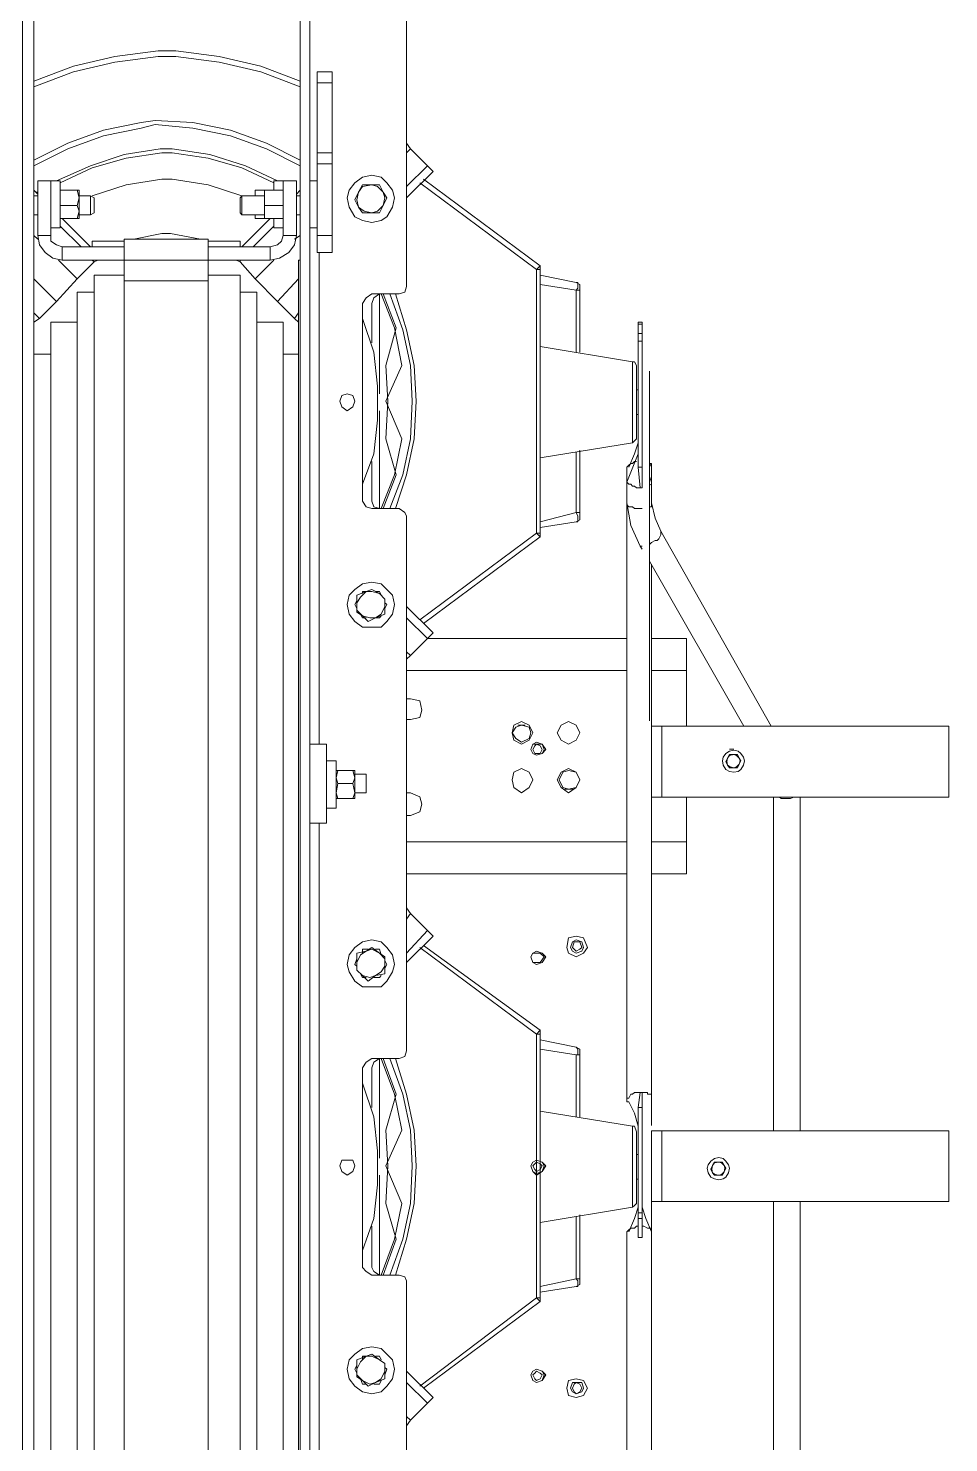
# Model space of a CAD drawing. Header units: millimetres. Extents: x 1341 to 37388, y -13954 to 1849.
# Drawn here: x 10622 to 11144, y -12901 to -12099 of the extents above; entities that cross this region are included whole.
import ezdxf

# ---------------------------------------------------------------- set-up
doc = ezdxf.new("R2010")
doc.units = ezdxf.units.MM
doc.layers.add('BARRAMENTOS', color=4, linetype='Continuous', lineweight=0)
doc.layers.add('P', color=250, linetype='Continuous', lineweight=9)

# ---------------------------------------------------------------- blocks, each defined once
blk = doc.blocks.new('TRANFORMADOR_IP00_TRAEL_VISTA_SUP')
at = {"layer": 'BARRAMENTOS'}
for p, q in [((-420.52, -49.9), (-420.52, -9.62)), ((-257.74, -9.62), (-257.74, -49.9)), ((-420.52, -279.55), (-420.52, -239.28)), ((-257.74, -239.28), (-257.74, -279.55))]:
    blk.add_line(p, q, dxfattribs=at)
for points in [[(-251.74, -49.9), (-420.52, -49.9), (-420.52, -9.62), (-251.74, -9.62)], [(-251.74, -279.55), (-420.52, -279.55), (-420.52, -239.28), (-251.74, -239.28)]]:
    blk.add_lwpolyline(points, close=True, dxfattribs=at)
at = {"layer": 'P', "color": 3, "linetype": 'Continuous', "lineweight": 5}
for p, q in [((0, -532.32), (0, 473.53)), ((47.51, -532.32), (47.51, 473.53)), ((-237.84, 366.64), (-237.84, 8.55)), ((-251.74, -12.62), (-251.74, 193.21)), ((-321.13, 180.49), (-321.13, -9.62)), ((-63.07, -224.47), (-63.07, 164.61)), ((-112.78, 117.58), (-114.92, 114.37)), ((-186.54, 44.89), (-120.26, 95.13)), ((-100.48, 90.86), (-95.13, 93)), ((-100.48, 86.58), (-100.48, 90.86)), ((-95.13, 93), (-90.86, 95.13)), ((-90.86, 95.13), (-87.65, 91.93)), ((-188.67, 41.69), (-208.98, 38.48)), ((-188.67, 44.89), (-188.67, -104.75)), ((-186.54, -104.75), (-186.54, 44.89)), ((-211.12, 34.21), (-211.12, -2.14)), ((-208.98, 34.21), (-188.67, 38.48)), ((-208.98, -1.07), (-208.98, 34.21)), ((-97.27, -24.58), (-97.27, 32.07)), ((-93, 27.79), (-93, 4.28)), ((-87.65, 27.79), (-87.65, -85.51)), ((-246.4, 10.69), (-244.26, 10.69)), ((-244.26, 10.69), (-245.33, 10.69)), ((-244.26, 10.69), (-244.26, 0)), ((-246.4, 0), (-244.26, 0)), ((-244.26, 0), (-244.26, -3.21)), ((-244.26, -3.21), (-244.26, -63.07)), ((-241.05, -52.38), (-241.05, -6.41)), ((-243.19, -8.55), (-243.19, -49.17)), ((-244.26, -22.45), (-243.19, -22.45)), ((-293, -26.57), (-291.99, -24.56)), ((-291.99, -24.56), (-289.98, -24.56)), ((-291.99, -24.56), (-289.98, -24.56)), ((-289.98, -24.56), (-287.47, -24.56)), ((-289.98, -32.1), (-287.47, -32.1)), ((-287.47, -24.56), (-286.46, -26.07)), ((-286.46, -26.07), (-285.46, -28.08)), ((-285.46, -28.08), (-286.46, -30.09)), ((-243.19, -36.34), (-244.26, -36.34)), ((-97.27, -90.86), (-97.27, -34.21)), ((-321.13, -49.9), (-321.13, -239.28)), ((-188.67, -60.93), (-241.05, -52.38)), ((-211.12, -57.72), (-211.12, -93)), ((-208.98, -93), (-208.98, -57.72)), ((-93, -63.07), (-93, -85.51)), ((-251.74, -242.28), (-251.74, -68.07)), ((-237.84, -67.34), (-237.84, -406.19)), ((-211.12, -93), (-208.98, -93)), ((-188.67, -96.2), (-208.98, -93)), ((-208.98, -97.27), (-188.67, -101.55)), ((-120.26, -153.92), (-186.54, -104.75)), ((-95.13, -137.89), (-90.86, -134.68)), ((-90.86, -134.68), (-87.65, -137.89)), ((-100.48, -138.96), (-95.13, -137.89)), ((-100.48, -143.23), (-100.48, -138.96)), ((-124.54, -163.54), (-112.78, -150.72)), ((-114.92, -173.16), (-112.78, -176.37)), ((-271.62, -195.61), (-251.74, -195.61)), ((-271.62, -239.28), (-271.62, -195.61)), ((-237.84, -195.61), (-112.78, -195.61)), ((-271.62, -213.78), (-251.74, -213.78)), ((-237.84, -213.78), (-112.78, -213.78)), ((-67.34, -224.47), (-67.34, -269.37)), ((-67.34, -224.47), (-57.72, -224.47)), ((-114.92, -228.75), (-112.78, -228.75)), ((-73.75, -238.37), (-72.69, -238.37)), ((-72.69, -259.75), (-72.69, -233.02)), ((-72.69, -233.02), (-67.34, -233.02)), ((-202.57, -243.71), (-206.85, -243.71)), ((-112.78, -241.57), (-114.92, -241.57)), ((-89.79, -241.57), (-83.38, -241.57)), ((-89.79, -241.57), (-89.79, -252.26)), ((-83.38, -250.13), (-83.38, -241.57)), ((-72.69, -241.57), (-73.75, -246.92)), ((-301.55, -257.85), (-300.54, -255.84)), ((-300.54, -255.84), (-298.53, -255.84)), ((-300.54, -255.84), (-298.53, -255.84)), ((-298.53, -255.84), (-296.02, -255.84)), ((-296.02, -255.84), (-295.01, -257.35)), ((-83.38, -252.26), (-89.79, -252.26)), ((-73.75, -254.4), (-72.69, -254.4)), ((-295.01, -257.35), (-294.01, -259.36)), ((-294.01, -259.36), (-295.01, -261.37)), ((-67.34, -259.75), (-72.69, -259.75)), ((-298.53, -266.38), (-296.02, -266.38)), ((-57.72, -269.37), (-67.34, -269.37)), ((-63.07, -548.35), (-63.07, -269.37)), ((-304.28, -279.55), (-250.67, -373.11)), ((-271.62, -329.22), (-271.62, -279.55)), ((-251.74, -371.41), (-251.74, -279.55)), ((-175.85, -280.05), (-180.12, -280.05)), ((-250.67, -282.55), (-250.67, -481.01)), ((-114.92, -283.26), (-112.78, -283.26)), ((-112.78, -295.02), (-114.92, -295.02)), ((-271.62, -311.05), (-251.74, -311.05)), ((-237.84, -311.05), (-112.78, -311.05)), ((-112.78, -317.47), (-114.92, -319.6)), ((-271.62, -329.22), (-251.74, -329.22)), ((-237.84, -329.22), (-124.54, -329.22)), ((-186.54, -389.08), (-120.26, -339.91)), ((-100.48, -343.12), (-95.13, -340.98)), ((-100.48, -347.4), (-100.48, -343.12)), ((-95.13, -340.98), (-90.86, -338.84)), ((-90.86, -338.84), (-87.65, -342.05)), ((-246.4, -379.9), (-245.33, -381.6)), ((-188.67, -392.29), (-208.98, -395.5)), ((-188.67, -386.95), (-188.67, -389.08)), ((-186.54, -538.73), (-186.54, -389.08)), ((-211.12, -400.84), (-211.12, -436.12)), ((-208.98, -400.84), (-188.67, -395.5)), ((-208.98, -435.05), (-208.98, -400.84)), ((-237.84, -406.19), (-237.84, -417.94)), ((-97.27, -458.56), (-97.27, -402.98)), ((-93, -407.26), (-93, -429.7)), ((-87.65, -407.26), (-87.65, -519.49)), ((-245.33, -414.74), (-244.26, -426.5)), ((-251.74, -425.43), (-251.74, -417.94)), ((-237.84, -417.94), (-244.26, -433.98)), ((-237.84, -417.94), (-237.84, -425.43)), ((-244.26, -426.5), (-244.26, -498.11)), ((-241.05, -486.35), (-241.05, -440.39)), ((-243.19, -442.53), (-243.19, -484.22)), ((-244.26, -456.42), (-243.19, -456.42)), ((-243.19, -470.32), (-244.26, -470.32)), ((-97.27, -524.84), (-97.27, -468.18)), ((-188.67, -494.91), (-241.05, -486.35)), ((-211.12, -491.7), (-211.12, -526.97)), ((-208.98, -526.97), (-208.98, -491.7)), ((-93, -497.04), (-93, -519.49)), ((-51.31, -490.63), (-42.76, -490.63)), ((98.82, -490.63), (89.2, -490.63)), ((-246.4, -498.11), (-244.26, -498.11)), ((-244.26, -498.11), (-244.26, -502.39)), ((-244.26, -502.39), (-244.26, -507.73)), ((-246.4, -507.73), (-246.4, -508.8)), ((-244.26, -508.8), (-246.4, -508.8)), ((-244.26, -507.73), (-244.26, -508.8)), ((-51.31, -508.8), (-49.17, -510.94)), ((-51.31, -514.15), (-49.17, -510.94)), ((95.61, -510.94), (98.82, -508.8)), ((-39.55, -520.56), (-26.72, -533.39)), ((74.24, -533.39), (85.99, -520.56)), ((98.82, -533.39), (85.99, -520.56)), ((-211.12, -526.97), (-208.98, -526.97)), ((-188.67, -530.18), (-208.98, -526.97)), ((-27.79, -525.9), (-18.17, -525.9)), ((-208.98, -531.25), (-188.67, -535.52)), ((-37.41, -544.08), (-26.72, -533.39)), ((47.51, -532.32), (47.51, -544.08)), ((-188.67, -538.73), (-188.67, -540.87)), ((-120.26, -587.9), (-186.54, -538.73)), ((-4.28, -544.08), (-35.27, -544.08)), ((-18.17, -543.01), (-16.03, -544.08)), ((-4.28, -544.08), (0, -544.08)), ((0, -544.08), (47.51, -544.08)), ((47.51, -544.08), (51.79, -544.08)), ((47.51, -544.08), (47.51, -555.83)), ((82.79, -544.08), (51.79, -544.08)), ((62.48, -544.08), (64.62, -543.01)), ((65.68, -544.08), (64.62, -543.01)), ((-37.41, -563.32), (-25.65, -551.56)), ((-35.27, -567.59), (-19.24, -551.56)), ((0, -551.56), (-35.27, -551.56)), ((82.79, -551.56), (47.51, -551.56)), ((82.79, -567.59), (66.75, -551.56)), ((83.86, -563.32), (72.1, -551.56)), ((-70.55, -598.59), (-70.55, -557.97)), ((-62, -598.59), (-62, -557.97)), ((-52.38, -557.97), (-49.17, -555.83)), ((98.82, -557.97), (96.68, -555.83)), ((-70.55, -567.59), (-70.55, -571.87)), ((-70.55, -574.01), (-70.55, -568.66)), ((-62, -562.25), (-57.72, -562.25)), ((-52.38, -569.73), (-50.24, -569.73)), ((-42.76, -562.25), (-37.41, -562.25)), ((-37.41, -567.59), (-37.41, -562.25)), ((-32.07, -569.73), (-19.24, -569.73)), ((-19.24, -569.73), (-18.17, -570.8)), ((-19.24, -569.73), (-19.24, -580.42)), ((64.62, -570.8), (66.75, -569.73)), ((66.75, -569.73), (73.17, -569.73)), ((66.75, -569.73), (66.75, -580.42)), ((83.86, -562.25), (89.2, -562.25)), ((83.86, -588.97), (83.86, -562.25)), ((96.68, -569.73), (98.82, -569.73)), ((-99.41, -575.07), (-97.27, -570.8)), ((-97.27, -570.8), (-93, -570.8)), ((-97.27, -570.8), (-93, -570.8)), ((-93, -570.8), (-87.65, -570.8)), ((-87.65, -570.8), (-85.51, -574.01)), ((-85.51, -574.01), (-83.38, -578.28)), ((-70.55, -579.35), (-70.55, -571.87)), ((-70.55, -582.56), (-70.55, -577.21)), ((-18.17, -570.8), (-18.17, -579.35)), ((64.62, -570.8), (64.62, -579.35)), ((73.17, -579.35), (73.17, -571.87)), ((-127.75, -594.31), (-112.78, -579.35)), ((-124.54, -597.52), (-112.78, -585.76)), ((-83.38, -578.28), (-85.51, -582.56)), ((-70.55, -583.63), (-70.55, -579.35)), ((-50.24, -580.42), (-52.38, -580.42)), ((-52.38, -583.63), (-50.24, -581.49)), ((-37.41, -588.97), (-37.41, -583.63)), ((-32.07, -583.63), (-32.07, -579.35)), ((-19.24, -580.42), (-32.07, -580.42)), ((-18.17, -579.35), (-19.24, -580.42)), ((66.75, -580.42), (64.62, -579.35)), ((73.17, -580.42), (66.75, -580.42)), ((98.82, -580.42), (96.68, -580.42)), ((98.82, -583.63), (96.68, -581.49)), ((97.75, -582.56), (96.68, -582.56)), ((-93, -586.83), (-87.65, -586.83)), ((-57.72, -588.97), (-62, -588.97)), ((-37.41, -588.97), (-42.76, -588.97)), ((89.2, -588.97), (83.86, -588.97)), ((-127.75, -594.31), (-124.54, -597.52)), ((-124.54, -597.52), (-114.92, -607.14)), ((-114.92, -607.14), (-112.78, -605)), ((-114.92, -607.14), (-112.78, -610.35)), ((-62, -605), (-62, -644.55)), ((-62, -650.97), (-62, -644.55))]:
    blk.add_line(p, q, dxfattribs=at)
for points in [[(-57.72, -806.72), (-52.38, -806.72), (-52.38, 633.66)], [(-57.72, 633.66), (-57.72, -812.06), (-52.38, -812.06), (-52.38, -806.72)], [(105.23, 633.66), (98.82, 633.66), (98.82, -807.79), (105.23, -807.79), (105.23, 633.66)], [(-51.31, 485.29), (-52.38, 485.29), (-52.38, -544.08), (-51.31, -544.08), (-51.31, 485.29)], [(98.82, -544.08), (98.82, 485.29), (98.82, -544.08)], [(0, 476.73), (-18.17, 476.73), (-18.17, -535.52), (0, -535.52)], [(47.51, 476.73), (64.62, 476.73), (64.62, -535.52), (47.51, -535.52)], [(-27.79, -525.9), (-27.79, 467.11), (-18.17, 467.11)], [(64.62, -525.9), (74.24, -525.9), (74.24, 467.11)], [(-27.79, 450.01), (-42.76, 450.01), (-42.76, -508.8), (-27.79, -508.8)], [(74.24, -508.8), (89.2, -508.8), (89.2, 450.01), (74.24, 450.01)], [(-93, 343.12), (-108.51, 343.12), (-111.71, 343.12), (-112.78, 338.84), (-112.78, 35.27), (-111.71, 33.14), (-108.51, 32.07), (-93, 32.07)], [(-336.1, -9.62), (-336.1, 180.49)], [(-112.78, 112.24), (-114.92, 114.37), (-124.54, 104.75), (-112.78, 93)], [(-112.78, 86.58), (-127.75, 101.55), (-124.54, 104.75)], [(-208.98, 101.55), (-213.26, 100.48), (-215.4, 96.2), (-213.26, 91.93), (-208.98, 90.86), (-204.71, 91.93), (-203.64, 96.2), (-204.71, 100.48), (-208.98, 101.55)], [(-208.98, 99.41), (-212.19, 98.34), (-213.26, 96.2), (-212.19, 93), (-208.98, 93), (-206.85, 93), (-205.78, 96.2), (-206.85, 98.34), (-208.98, 99.41)], [(-208.98, 99.41), (-211.12, 98.34), (-212.19, 96.2), (-211.12, 94.06), (-208.98, 93), (-207.92, 94.06), (-206.85, 96.2), (-207.92, 98.34), (-208.98, 99.41)], [(-93, 99.41), (-98.34, 98.34), (-101.55, 95.13), (-104.75, 90.86), (-105.82, 85.51), (-104.75, 80.17), (-101.55, 76.96), (-98.34, 73.75), (-93, 72.69), (-87.65, 73.75), (-83.38, 76.96), (-80.17, 80.17), (-79.1, 85.51), (-80.17, 90.86), (-83.38, 95.13), (-87.65, 98.34), (-93, 99.41)], [(-186.54, 93), (-189.74, 91.93), (-191.88, 88.72), (-189.74, 86.58), (-186.54, 85.51), (-184.4, 86.58), (-183.33, 88.72), (-184.4, 91.93), (-186.54, 93)], [(-186.54, 93), (-189.74, 91.93), (-190.81, 88.72), (-189.74, 86.58), (-186.54, 85.51), (-184.4, 86.58), (-183.33, 88.72), (-184.4, 91.93), (-186.54, 93)], [(-186.54, 93), (-189.74, 91.93), (-190.81, 88.72), (-189.74, 86.58), (-186.54, 85.51), (-184.4, 86.58), (-183.33, 88.72), (-184.4, 91.93), (-186.54, 93)], [(-186.54, 91.93), (-188.67, 90.86), (-189.74, 88.72), (-188.67, 87.65), (-186.54, 86.58), (-185.47, 87.65), (-184.4, 88.72), (-185.47, 90.86), (-186.54, 91.93)], [(-122.4, 96.2), (-188.67, 47.03), (-186.54, 44.89)], [(-100.48, 88.72), (-101.55, 85.51), (-100.48, 84.44)], [(-95.13, 93), (-98.34, 90.86), (-100.48, 86.58)], [(-87.65, 91.93), (-84.44, 89.79), (-84.44, 85.51), (-84.44, 80.17), (-89.79, 78.03), (-93, 76.96), (-97.27, 80.17), (-100.48, 82.31), (-100.48, 86.58)], [(-98.34, 91.93), (-97.27, 94.06), (-94.06, 94.06)], [(-87.65, 91.93), (-91.93, 94.06), (-95.13, 93)], [(-86.58, 90.86), (-87.65, 94.06), (-89.79, 94.06)], [(-84.44, 85.51), (-84.44, 88.72), (-87.65, 91.93)], [(-100.48, 86.58), (-100.48, 82.31), (-97.27, 80.17), (-93, 78.03), (-89.79, 78.03), (-86.58, 81.24), (-84.44, 85.51)], [(-84.44, 83.38), (-83.38, 85.51), (-84.44, 87.65)], [(-98.34, 80.17), (-97.27, 78.03), (-95.13, 78.03)], [(-87.65, 80.17), (-87.65, 78.03), (-90.86, 78.03)], [(-188.67, 47.03), (-188.67, 44.89), (-186.54, 44.89)], [(-208.98, 38.48), (-211.12, 37.41), (-211.12, 35.27)], [(-211.12, 35.27), (-211.12, 34.21), (-208.98, 34.21)], [(-208.98, 34.21), (-210.05, 35.27), (-210.05, 38.48), (-208.98, 38.48)], [(-106.37, 32.07), (-112.78, 11.76), (-117.06, -8.55), (-118.13, -29.93)], [(-103.16, 32.07), (-110.64, 11.76), (-114.92, -8.55), (-115.99, -29.93)], [(-98.34, 32.07), (-105.82, 11.76), (-110.1, -8.55), (-101.02, -29.93)], [(-99.41, 32.07), (-106.89, 11.76), (-101.02, -8.55), (-102.09, -29.93)], [(-93, 27.79), (-94.06, 29.93), (-97.27, 32.07)], [(-87.65, 27.79), (-89.79, 29.93), (-93, 32.07)], [(-87.65, 18.17), (-94.06, 0), (-96.2, -19.24), (-96.2, -38.48), (-94.06, -57.72), (-87.65, -76.96)], [(-246.4, 4.28), (-247.46, 4.28), (-249.6, 5.34), (-249.6, 5.34), (-251.74, 5.34), (-251.74, 6.41), (-251.74, 8.55)], [(-244.26, 10.69), (-246.4, 10.69), (-246.4, 0)], [(-237.84, 8.55), (-237.84, 7.48), (-238.91, 6.41), (-239.98, 5.34), (-241.05, 5.34), (-242.12, 5.34), (-243.19, 4.28), (-244.26, 4.28)], [(-246.4, -6.41), (-248.53, 0), (-251.74, 7.48)], [(-244.26, -3.21), (-246.4, -3.21), (-246.4, 0)], [(-238.91, 7.48), (-242.12, 0), (-244.26, -6.41)], [(-188.67, 2.14), (-241.05, -6.41), (-242.12, -7.48), (-243.19, -8.55)], [(-244.26, -63.07), (-246.4, -63.07), (-246.4, -3.21)], [(-289.98, -22.05), (-292.5, -22.55), (-294, -23.56), (-295.51, -26.07), (-296.02, -28.58), (-295.51, -30.59), (-294, -32.6), (-292.5, -34.11), (-289.98, -34.62), (-287.47, -34.11), (-285.46, -32.6), (-283.95, -30.59), (-283.45, -28.58), (-283.95, -26.07), (-285.46, -23.56), (-287.47, -22.55), (-289.98, -22.05)], [(-293, -26.57), (-293.5, -28.58), (-293, -30.09), (-291.49, -31.6), (-289.98, -32.1), (-287.47, -31.6), (-286.46, -30.09), (-287.47, -32.1), (-291.99, -32.1), (-293, -30.09), (-294, -28.58), (-293, -26.57)], [(-289.98, -24.56), (-291.49, -25.06), (-293, -26.57)], [(-286.46, -26.07), (-287.97, -25.06), (-289.98, -24.56)], [(-286.46, -30.09), (-285.96, -28.08), (-286.46, -26.07)], [(-186.54, -24.58), (-189.74, -26.72), (-191.88, -29.93), (-189.74, -32.07), (-186.54, -33.14), (-184.4, -32.07), (-183.33, -29.93), (-184.4, -26.72), (-186.54, -24.58)], [(-186.54, -24.58), (-189.74, -26.72), (-190.81, -29.93), (-189.74, -32.07), (-186.54, -33.14), (-184.4, -32.07), (-183.33, -29.93), (-184.4, -26.72), (-186.54, -24.58)], [(-186.54, -25.65), (-189.74, -26.72), (-190.81, -29.93), (-189.74, -32.07), (-186.54, -33.14), (-184.4, -32.07), (-183.33, -29.93), (-184.4, -26.72), (-186.54, -25.65)], [(-186.54, -26.72), (-188.67, -27.79), (-189.74, -29.93), (-188.67, -31), (-186.54, -32.07), (-185.47, -31), (-184.4, -29.93), (-185.47, -27.79), (-186.54, -26.72)], [(-118.13, -29.93), (-117.06, -50.24), (-112.78, -70.55), (-106.37, -90.86)], [(-115.99, -29.93), (-114.92, -50.24), (-110.64, -70.55), (-103.16, -90.86)], [(-101.02, -29.93), (-110.1, -50.24), (-105.82, -70.55), (-98.34, -90.86)], [(-102.09, -29.93), (-101.02, -50.24), (-106.89, -70.55), (-99.41, -90.86)], [(-79.1, -24.58), (-82.31, -26.72), (-83.38, -29.93), (-82.31, -33.14), (-79.1, -33.14), (-75.89, -33.14), (-74.82, -29.93), (-75.89, -26.72), (-79.1, -24.58)], [(-336.1, -239.28), (-336.1, -49.9)], [(-251.74, -52.9), (-251.74, -68.41), (-251.74, -70.55), (-249.6, -70.55), (-249.6, -71.62), (-247.46, -71.62), (-246.4, -71.62)], [(-244.26, -52.38), (-242.12, -59.86), (-238.91, -66.27)], [(-243.19, -49.17), (-242.12, -52.38), (-241.05, -52.38)], [(-246.4, -63.07), (-246.4, -71.62), (-245.33, -71.62)], [(-244.26, -63.07), (-245.33, -71.62), (-243.19, -71.62), (-242.12, -71.62), (-241.05, -70.55), (-239.98, -70.55), (-238.91, -68.41), (-237.84, -68.41), (-237.84, -66.27), (-238.91, -66.27)], [(-97.27, -90.86), (-94.06, -88.72), (-93, -85.51)], [(-93, -90.86), (-89.79, -88.72), (-87.65, -85.51)], [(-211.12, -93), (-211.12, -94.06), (-211.12, -96.2), (-208.98, -97.27)], [(-208.98, -97.27), (-210.05, -96.2), (-210.05, -93), (-208.98, -93)], [(-93, -90.86), (-108.51, -90.86), (-111.71, -91.93), (-112.78, -95.13), (-112.78, -398.7), (-111.71, -400.84), (-108.51, -402.98), (-93, -402.98)], [(-186.54, -104.75), (-188.67, -104.75), (-188.67, -106.89)], [(-122.4, -154.99), (-188.67, -106.89), (-186.54, -104.75)], [(-93, -131.48), (-98.34, -131.48), (-101.55, -134.68), (-104.75, -140.03), (-105.82, -144.3), (-104.75, -149.65), (-101.55, -153.92), (-98.34, -157.13), (-93, -158.2), (-87.65, -157.13), (-83.38, -153.92), (-80.17, -149.65), (-79.1, -144.3), (-80.17, -140.03), (-83.38, -134.68), (-87.65, -131.48), (-93, -131.48)], [(-186.54, -144.3), (-189.74, -145.37), (-191.88, -148.58), (-189.74, -150.72), (-186.54, -151.79), (-184.4, -150.72), (-183.33, -148.58), (-184.4, -145.37), (-186.54, -144.3)], [(-100.48, -142.17), (-101.55, -144.3), (-100.48, -146.44)], [(-87.65, -137.89), (-84.44, -141.1), (-84.44, -145.37), (-84.44, -150.72), (-89.79, -151.79), (-93, -153.92), (-97.27, -150.72), (-100.48, -148.58), (-100.48, -143.23)], [(-95.13, -137.89), (-98.34, -140.03), (-100.48, -143.23)], [(-100.48, -143.23), (-100.48, -147.51), (-97.27, -150.72), (-93, -152.85), (-89.79, -151.79), (-86.58, -149.65), (-84.44, -145.37)], [(-98.34, -137.89), (-97.27, -136.82), (-94.06, -136.82)], [(-87.65, -137.89), (-91.93, -136.82), (-95.13, -137.89)], [(-86.58, -138.96), (-87.65, -136.82), (-89.79, -136.82)], [(-84.44, -145.37), (-84.44, -141.1), (-87.65, -137.89)], [(-84.44, -147.51), (-83.38, -144.3), (-84.44, -143.23)], [(-208.98, -148.58), (-213.26, -150.72), (-215.4, -153.92), (-213.26, -159.27), (-208.98, -160.34), (-204.71, -159.27), (-203.64, -153.92), (-204.71, -150.72), (-208.98, -148.58)], [(-208.98, -150.72), (-212.19, -151.79), (-213.26, -153.92), (-212.19, -157.13), (-208.98, -158.2), (-206.85, -157.13), (-205.78, -153.92), (-206.85, -151.79), (-208.98, -150.72)], [(-208.98, -151.79), (-211.12, -152.85), (-212.19, -153.92), (-211.12, -157.13), (-208.98, -157.13), (-207.92, -157.13), (-206.85, -153.92), (-207.92, -152.85), (-208.98, -151.79)], [(-186.54, -145.37), (-188.67, -145.37), (-190.81, -148.58), (-188.67, -150.72), (-186.54, -150.72), (-184.4, -150.72), (-183.33, -148.58), (-184.4, -145.37), (-186.54, -145.37)], [(-112.78, -145.37), (-127.75, -160.34), (-124.54, -163.54)], [(-98.34, -149.65), (-97.27, -152.85), (-95.13, -152.85)], [(-87.65, -150.72), (-87.65, -152.85), (-90.86, -152.85)], [(-112.78, -169.96), (-114.92, -173.16), (-124.54, -163.54)], [(-114.92, -228.75), (-120.26, -230.88), (-121.33, -235.16), (-120.26, -239.44), (-114.92, -241.57)], [(-324.5, -239.28), (-325.41, -238.37), (-330.75, -238.37), (-332.58, -239.28)], [(-82.31, -238.37), (-83.38, -238.37), (-83.38, -241.57)], [(-82.31, -238.37), (-83.38, -241.57), (-82.31, -246.92)], [(-72.69, -241.57), (-73.75, -238.37), (-82.31, -238.37)], [(-204.71, -241.57), (-208.98, -244.78), (-211.12, -249.06), (-208.98, -253.33), (-204.71, -255.47), (-200.43, -253.33), (-198.3, -249.06), (-200.43, -244.78), (-204.71, -241.57)], [(-204.71, -243.71), (-208.98, -244.78), (-211.12, -249.06), (-208.98, -253.33), (-204.71, -254.4), (-201.5, -253.33), (-199.36, -249.06), (-201.5, -244.78), (-204.71, -243.71)], [(-177.99, -241.57), (-182.26, -244.78), (-184.4, -249.06), (-182.26, -253.33), (-177.99, -255.47), (-173.71, -253.33), (-172.64, -249.06), (-173.71, -244.78), (-177.99, -241.57)], [(-82.31, -246.92), (-83.38, -250.13), (-82.31, -254.4), (-73.75, -254.4), (-72.69, -250.13), (-73.75, -246.92), (-82.31, -246.92)], [(-298.53, -253.33), (-301.05, -253.83), (-302.56, -254.84), (-304.06, -257.35), (-304.57, -259.86), (-304.06, -261.88), (-302.56, -263.89), (-301.05, -265.4), (-298.53, -265.9), (-296.02, -265.4), (-294.01, -263.89), (-292.5, -261.88), (-292, -259.86), (-292.5, -257.35), (-294.01, -254.84), (-296.02, -253.83), (-298.53, -253.33)], [(-298.53, -255.84), (-300.04, -256.35), (-301.55, -257.85)], [(-295.01, -257.35), (-296.52, -256.35), (-298.53, -255.84)], [(-82.31, -254.4), (-83.38, -254.4), (-83.38, -250.13)], [(-301.55, -257.85), (-302.05, -259.86), (-301.55, -261.37), (-300.04, -262.88), (-298.53, -263.38), (-296.02, -262.88), (-295.01, -261.37), (-296.02, -263.38), (-300.54, -263.38), (-301.55, -261.37), (-302.56, -259.86), (-301.55, -257.85)], [(-295.01, -261.37), (-294.51, -259.36), (-295.01, -257.35)], [(-186.54, -262.95), (-189.74, -264.02), (-191.88, -266.16), (-189.74, -269.37), (-186.54, -270.43), (-184.4, -269.37), (-183.33, -266.16), (-184.4, -264.02), (-186.54, -262.95)], [(-186.54, -262.95), (-189.74, -264.02), (-190.81, -266.16), (-189.74, -269.37), (-186.54, -269.37), (-184.4, -269.37), (-183.33, -266.16), (-184.4, -264.02), (-186.54, -262.95), (-189.74, -264.02), (-190.81, -266.16), (-189.74, -269.37), (-186.54, -270.43), (-184.4, -269.37), (-183.33, -266.16), (-184.4, -264.02), (-186.54, -262.95)], [(-186.54, -264.02), (-188.67, -264.02), (-189.74, -266.16), (-188.67, -268.3), (-186.54, -269.37), (-185.47, -268.3), (-184.4, -266.16), (-185.47, -264.02), (-186.54, -264.02)], [(-204.71, -269.37), (-208.98, -271.5), (-211.12, -275.78), (-208.98, -280.05), (-204.71, -282.19), (-200.43, -280.05), (-198.3, -275.78), (-200.43, -271.5), (-204.71, -269.37)], [(-177.99, -269.37), (-182.26, -271.5), (-184.4, -275.78), (-182.26, -280.05), (-177.99, -282.19), (-173.71, -280.05), (-172.64, -275.78), (-173.71, -271.5), (-177.99, -269.37)], [(-177.99, -270.43), (-182.26, -272.57), (-183.33, -275.78), (-182.26, -278.99), (-177.99, -280.05), (-174.78, -278.99), (-172.64, -275.78), (-174.78, -272.57), (-177.99, -270.43)], [(-257.09, -390.15), (-319.81, -279.55)], [(-114.92, -283.26), (-120.26, -284.33), (-121.33, -288.61), (-120.26, -293.95), (-114.92, -295.02)], [(-112.78, -321.74), (-114.92, -319.6), (-124.54, -329.22), (-112.78, -340.98)], [(-112.78, -347.4), (-127.75, -332.43), (-124.54, -329.22)], [(-93, -335.64), (-98.34, -335.64), (-101.55, -338.84), (-104.75, -343.12), (-105.82, -348.46), (-104.75, -353.81), (-101.55, -357.02), (-98.34, -360.22), (-93, -361.29), (-87.65, -360.22), (-83.38, -357.02), (-80.17, -353.81), (-79.1, -348.46), (-80.17, -343.12), (-83.38, -338.84), (-87.65, -335.64), (-93, -335.64)], [(-122.4, -337.78), (-188.67, -386.95), (-186.54, -389.08)], [(-95.13, -340.98), (-98.34, -343.12), (-100.48, -347.4)], [(-87.65, -342.05), (-84.44, -344.19), (-84.44, -349.53), (-84.44, -353.81), (-89.79, -355.95), (-93, -357.02), (-97.27, -354.88), (-100.48, -351.67), (-100.48, -347.4)], [(-98.34, -342.05), (-97.27, -340.98), (-94.06, -340.98)], [(-87.65, -342.05), (-91.93, -340.98), (-95.13, -340.98)], [(-86.58, -343.12), (-87.65, -340.98), (-89.79, -340.98)], [(-84.44, -349.53), (-84.44, -345.26), (-87.65, -342.05)], [(-100.48, -346.33), (-101.55, -348.46), (-100.48, -349.53)], [(-100.48, -347.4), (-100.48, -351.67), (-97.27, -354.88), (-93, -355.95), (-89.79, -355.95), (-86.58, -352.74), (-84.44, -349.53)], [(-84.44, -350.6), (-83.38, -348.46), (-84.44, -346.33)], [(-98.34, -353.81), (-97.27, -355.95), (-95.13, -355.95)], [(-87.65, -354.88), (-87.65, -355.95), (-90.86, -355.95)], [(-250.67, -382.67), (-251.74, -383.74), (-253.88, -384.81), (-254.95, -384.81), (-256.02, -385.88), (-257.09, -388.01), (-257.09, -388.01), (-257.09, -389.08), (-257.09, -390.15)], [(-245.33, -381.6), (-245.33, -381.6), (-246.4, -381.6)], [(-245.33, -381.6), (-239.98, -393.36), (-237.84, -406.19)], [(-251.74, -406.19), (-253.88, -397.63), (-257.09, -390.15)], [(-186.54, -389.08), (-188.67, -389.08), (-188.67, -538.73), (-186.54, -538.73)], [(-208.98, -395.5), (-211.12, -396.57), (-211.12, -398.7)], [(-211.12, -398.7), (-211.12, -400.84), (-208.98, -400.84)], [(-208.98, -400.84), (-210.05, -398.7), (-210.05, -395.5), (-208.98, -395.5)], [(-250.67, -404.05), (-251.74, -404.05), (-251.74, -404.05), (-251.74, -406.19)], [(-250.67, -421.15), (-251.74, -417.94), (-251.74, -406.19)], [(-237.84, -406.19), (-237.84, -405.12), (-238.91, -404.05), (-239.98, -404.05), (-241.05, -404.05), (-242.12, -402.98), (-246.4, -402.98)], [(-106.37, -402.98), (-112.78, -422.22), (-117.06, -442.53), (-118.13, -463.91)], [(-103.16, -402.98), (-110.64, -422.22), (-114.92, -442.53), (-115.99, -463.91)], [(-98.34, -402.98), (-105.82, -422.22), (-110.1, -442.53), (-101.02, -463.91)], [(-99.41, -402.98), (-106.89, -422.22), (-101.02, -442.53), (-102.09, -463.91)], [(-93, -407.26), (-94.06, -404.05), (-97.27, -402.98)], [(-87.65, -407.26), (-89.79, -404.05), (-93, -402.98)], [(-250.67, -416.34), (-251.74, -416.88), (-251.74, -416.88), (-251.74, -417.94)], [(-246.4, -426.5), (-246.4, -414.74), (-245.33, -414.74)], [(-237.84, -417.94), (-237.84, -417.94), (-238.91, -416.88), (-239.98, -416.88), (-241.05, -415.81), (-242.12, -415.81), (-243.19, -414.74), (-245.33, -414.74)], [(-87.65, -416.88), (-94.06, -433.98), (-96.2, -453.22), (-96.2, -472.46), (-94.06, -491.7), (-87.65, -510.94)], [(-250.67, -428.63), (-251.74, -428.63), (-251.74, -427.56), (-251.74, -425.43)], [(-237.84, -425.43), (-237.84, -426.5), (-238.91, -427.56), (-239.98, -428.63), (-241.05, -428.63), (-242.12, -429.7), (-243.19, -429.7)], [(-250.67, -428.99), (-251.74, -426.5)], [(-244.26, -426.5), (-246.4, -426.5), (-246.4, -498.11)], [(-238.91, -426.5), (-242.12, -433.98), (-244.26, -440.39)], [(-188.67, -431.84), (-241.05, -440.39), (-242.12, -441.46), (-243.19, -442.53)], [(-118.13, -463.91), (-117.06, -484.22), (-112.78, -504.53), (-106.37, -524.84)], [(-115.99, -463.91), (-114.92, -484.22), (-110.64, -504.53), (-103.16, -524.84)], [(-101.02, -463.91), (-110.1, -484.22), (-105.82, -505.59), (-98.34, -524.84)], [(-102.09, -463.91), (-101.02, -484.22), (-106.89, -505.59), (-99.41, -524.84)], [(-79.1, -458.56), (-82.31, -460.7), (-83.38, -463.91), (-82.31, -467.11), (-79.1, -468.18), (-75.89, -467.11), (-74.82, -463.91), (-75.89, -460.7), (-79.1, -458.56)], [(-243.19, -484.22), (-242.12, -486.35), (-241.05, -486.35)], [(-244.26, -502.39), (-246.4, -502.39), (-246.4, -498.11)], [(-244.26, -507.73), (-246.4, -507.73), (-246.4, -502.39)], [(-51.31, -533.39), (-39.55, -520.56), (-49.17, -510.94)], [(98.82, -514.15), (95.61, -510.94), (85.99, -520.56)], [(-97.27, -524.84), (-94.06, -522.7), (-93, -519.49)], [(-93, -524.84), (-89.79, -522.7), (-87.65, -519.49)], [(-211.12, -526.97), (-211.12, -528.04), (-211.12, -530.18), (-208.98, -531.25)], [(-208.98, -531.25), (-210.05, -531.25), (-210.05, -528.04), (-208.98, -526.97)], [(-93, -524.84), (-108.51, -524.84), (-111.71, -525.9), (-112.78, -529.11), (-112.78, -806.72), (-111.71, -809.93), (-108.51, -812.06)], [(-18.17, -544.08), (-18.17, -543.01), (-26.72, -533.39)], [(47.51, -532.32), (0, -532.32), (0, -544.08)], [(84.93, -544.08), (74.24, -533.39), (64.62, -543.01)], [(-122.4, -590.04), (-188.67, -540.87), (-186.54, -538.73)], [(-35.27, -551.56), (-35.27, -544.08), (-40.62, -545.14), (-45.96, -548.35), (-49.17, -552.63), (-50.24, -557.97)], [(-4.28, -544.08), (-4.28, -544.08), (0, -544.08)], [(47.51, -555.83), (0, -555.83), (0, -544.08)], [(47.51, -544.08), (51.79, -544.08), (51.79, -544.08)], [(96.68, -557.97), (95.61, -552.63), (92.41, -548.35), (88.13, -545.14), (82.79, -544.08), (82.79, -551.56)], [(-62, -548.35), (-70.55, -548.35), (-70.55, -557.97), (-62, -557.97), (-62, -548.35)], [(-35.27, -551.56), (-39.55, -552.63), (-41.69, -554.76), (-42.76, -557.97)], [(-18.17, -551.56), (-18.17, -554.76), (0, -554.76)], [(47.51, -554.76), (65.68, -554.76), (65.68, -551.56)], [(89.2, -557.97), (89.2, -554.76), (85.99, -552.63), (82.79, -551.56)], [(-42.76, -557.97), (-50.24, -557.97), (-50.24, -588.97), (-42.76, -588.97), (-42.76, -557.97)], [(4.28, -555.83), (21.38, -559.04), (26.14, -559.04), (42.17, -555.83)], [(96.68, -557.97), (89.2, -557.97), (89.2, -588.97), (96.68, -588.97), (96.68, -557.97)], [(-93, -565.45), (-98.34, -566.52), (-101.55, -568.66), (-104.75, -574.01), (-105.82, -579.35), (-104.75, -583.63), (-101.55, -587.9), (-98.34, -591.11), (-93, -592.18), (-87.65, -591.11), (-83.38, -587.9), (-80.17, -583.63), (-79.1, -579.35), (-80.17, -574.01), (-83.38, -568.66), (-87.65, -566.52), (-93, -565.45)], [(-32.07, -571.87), (-32.07, -567.59), (-42.76, -567.59), (-42.76, -575.07), (-32.07, -575.07)], [(-26.72, -569.73), (-26.72, -567.59), (-32.07, -567.59)], [(-32.07, -567.59), (-32.07, -567.59), (-32.07, -571.87)], [(-26.72, -567.59), (-26.72, -567.59), (-26.72, -569.73)], [(83.86, -575.07), (83.86, -571.87), (83.86, -567.59), (74.24, -567.59), (73.17, -571.87), (74.24, -575.07)], [(74.24, -567.59), (73.17, -567.59), (73.17, -571.87)], [(-99.41, -575.07), (-100.48, -579.35), (-99.41, -582.56), (-96.2, -585.76), (-93, -586.83), (-87.65, -585.76), (-85.51, -582.56), (-87.65, -586.83), (-97.27, -586.83), (-99.41, -582.56), (-101.55, -579.35), (-99.41, -575.07)], [(-93, -570.8), (-96.2, -571.87), (-99.41, -575.07)], [(-85.51, -574.01), (-88.72, -571.87), (-93, -570.8)], [(-85.51, -582.56), (-84.44, -578.28), (-85.51, -574.01)], [(-42.76, -575.07), (-42.76, -583.63), (-32.07, -583.63), (-32.07, -579.35)], [(-32.07, -579.35), (-32.07, -571.87), (-32.07, -575.07), (-32.07, -579.35)], [(83.86, -583.63), (83.86, -579.35), (83.86, -575.07), (74.24, -575.07), (73.17, -579.35), (74.24, -583.63), (83.86, -583.63)], [(-26.72, -580.42), (-26.72, -583.63), (-32.07, -583.63)], [(-26.72, -583.63), (-26.72, -583.63), (-26.72, -580.42)], [(-19.24, -580.42), (0, -586.83), (20.31, -590.04), (26.14, -590.04), (46.44, -586.83), (65.68, -580.42)], [(74.24, -583.63), (73.17, -583.63), (73.17, -579.35)], [(-39.55, -588.97), (-21.38, -597.52), (-1.07, -603.93), (20.31, -607.14), (27.2, -607.14), (47.51, -603.93), (66.75, -597.52), (85.99, -588.97)], [(-37.41, -587.9), (-19.24, -596.45), (0, -601.8), (20.31, -605), (26.14, -605), (46.44, -601.8), (65.68, -596.45), (83.86, -587.9)], [(-62, -598.59), (-70.55, -598.59), (-70.55, -605), (-62, -605), (-62, -598.59)], [(-52.38, -597.52), (-33.14, -607.14), (-12.83, -614.62), (8.55, -618.9), (29.93, -621.04), (37.89, -618.9), (59.27, -614.62), (79.58, -607.14), (98.82, -597.52)], [(-52.38, -600.73), (-33.14, -610.35), (-12.83, -617.83), (8.55, -622.11), (29.93, -623.18), (37.89, -622.11), (59.27, -617.83), (79.58, -610.35), (98.82, -600.73)], [(-62, -644.55), (-70.55, -644.55), (-70.55, -605)], [(-62, -650.97), (-70.55, -650.97), (-70.55, -644.55)], [(-52.38, -642.42), (-29.93, -650.97), (-6.41, -656.31), (18.17, -659.52), (28.27, -659.52), (52.86, -656.31), (76.37, -650.97), (98.82, -642.42)], [(-52.38, -645.62), (-29.93, -654.17), (-6.41, -659.52), (18.17, -662.72), (28.27, -662.72), (52.86, -659.52), (76.37, -654.17), (98.82, -645.62)]]:
    blk.add_lwpolyline(points, dxfattribs=at)

msp = doc.modelspace()

# ---------------------------------------------------------------- block references
at = {"rotation": 180}
msp.add_blockref('TRANFORMADOR_IP00_TRAEL_VISTA_SUP', (10723.88, -12774.24), dxfattribs=at)

doc.saveas('drawing.dxf')
